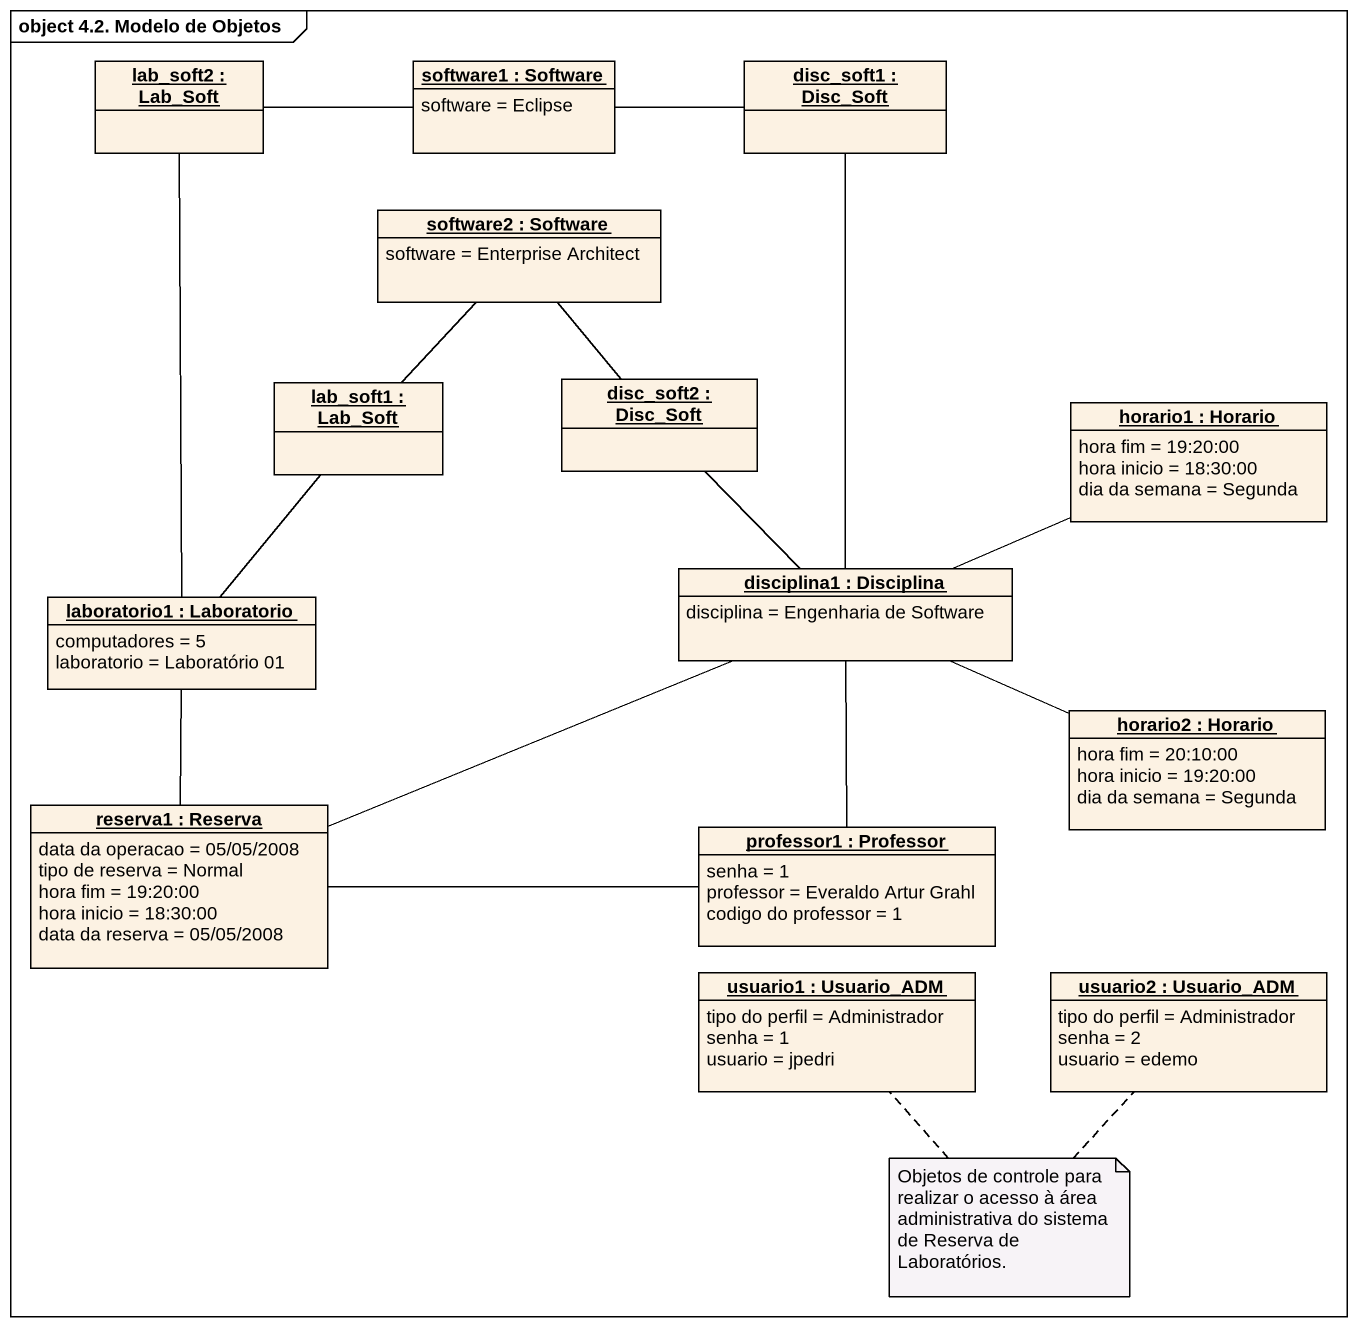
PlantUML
@startuml
mainframe object 4.2. Modelo de Objetos
hide circle
hide empty members
object "lab_soft2 : Lab_Soft" as lab_soft2
object "software1 : Software" as software1 {
  software = Eclipse
}
object "disc_soft1 : Disc_Soft" as disc_soft1
object "software2 : Software" as software2 {
  software = Enterprise Architect
}
object "lab_soft1 : Lab_Soft" as lab_soft1
object "disc_soft2 : Disc_Soft" as disc_soft2
object "horario1 : Horario" as horario1 {
  hora fim = 19:20:00
  hora inicio = 18:30:00
  dia da semana = Segunda
}
object "laboratorio1 : Laboratorio" as laboratorio1 {
  computadores = 5
  laboratorio = Laboratório 01
}
object "disciplina1 : Disciplina" as disciplina1 {
  disciplina = Engenharia de Software
}
object "horario2 : Horario" as horario2 {
  hora fim = 20:10:00
  hora inicio = 19:20:00
  dia da semana = Segunda
}
object "reserva1 : Reserva" as reserva1 {
  data da operacao = 05/05/2008
  tipo de reserva = Normal
  hora fim = 19:20:00
  hora inicio = 18:30:00
  data da reserva = 05/05/2008
}
object "professor1 : Professor" as professor1 {
  senha = 1
  professor = Everaldo Artur Grahl
  codigo do professor = 1
}
object "usuario1 : Usuario_ADM" as usuario1 {
  tipo do perfil = Administrador
  senha = 1
  usuario = jpedri
}
object "usuario2 : Usuario_ADM" as usuario2 {
  tipo do perfil = Administrador
  senha = 2
  usuario = edemo
}
lab_soft2 -- laboratorio1
software1 -left- lab_soft2
software1 -right- disc_soft1
disc_soft1 -- disciplina1
software2 -- lab_soft1
software2 -- disc_soft2
lab_soft1 -- laboratorio1
disc_soft2 -- disciplina1
horario1 -left- disciplina1
laboratorio1 -- reserva1
disciplina1 -left- reserva1
disciplina1 -- professor1
horario2 -left- disciplina1
professor1 -left- reserva1
note as N1
  Objetos de controle para realizar o acesso à área administrativa do sistema de Reserva de Laboratórios.
end note
N1 .. usuario2
N1 .. usuario1
@enduml
